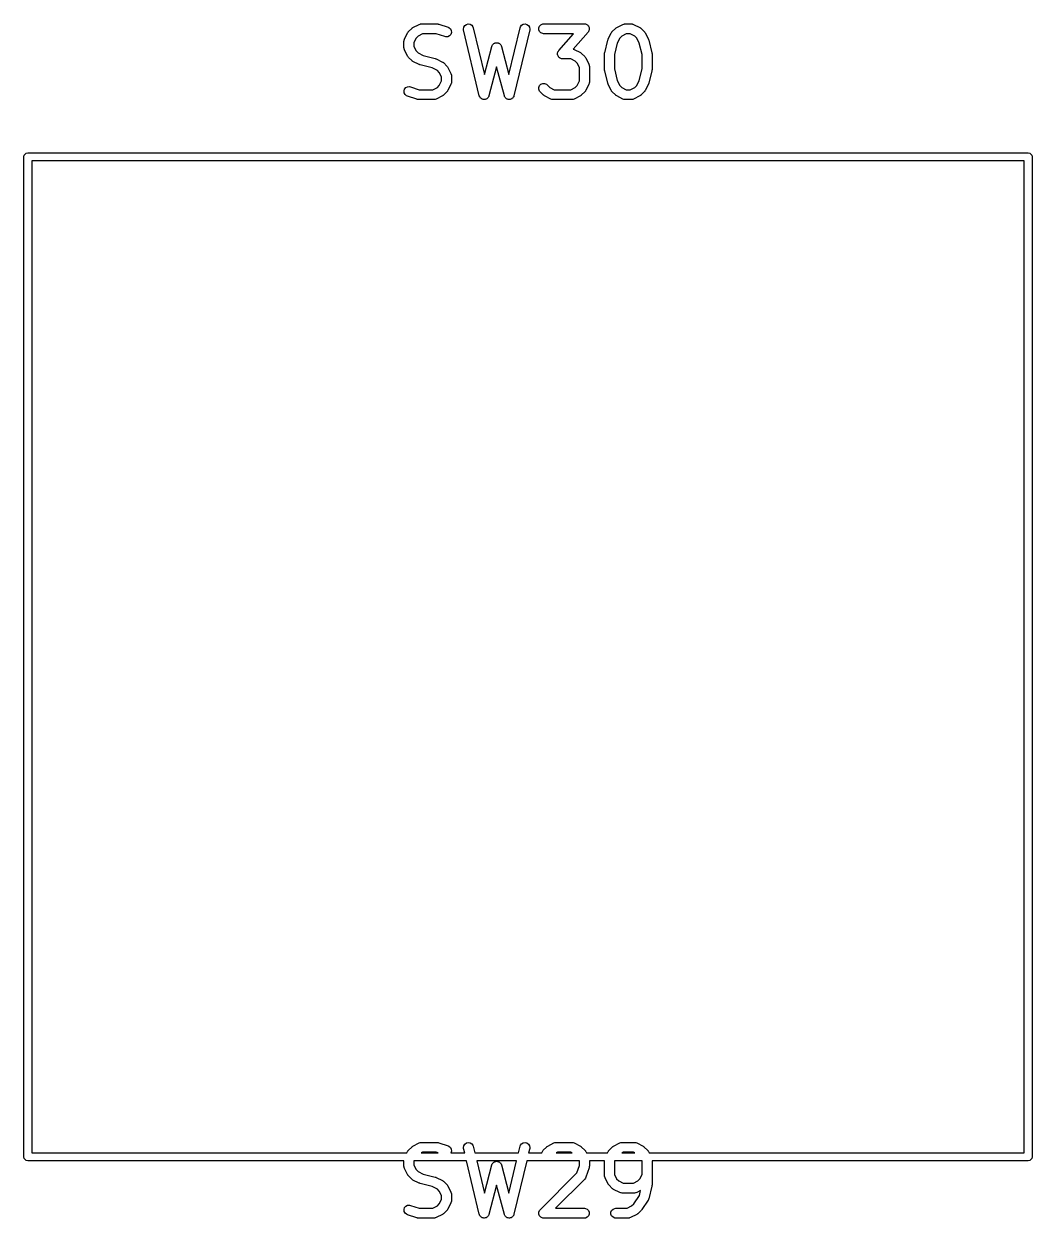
# Model space of a CAD drawing. Extents: x -0.52 to 5.81, y -3.54 to 0.77.
# Drawn here: x 3.95 to 4.554, y -0.67 to 0.044 of the extents above; entities that cross this region are included whole.
import ezdxf

# ---------------------------------------------------------------- set-up
doc = ezdxf.new("R2010")
doc.units = 0
doc.header["$MEASUREMENT"] = 0
doc.layers.add('BLACK', color=7, linetype='CONTINUOUS')

msp = doc.modelspace()

# ---------------------------------------------------------------- linework, layer by layer
at = {"layer": 'BLACK', "linetype": 'CONTINUOUS'}
for p, q in [((4.18316, 0.04192), (4.18691, 0.04379)), ((4.18691, 0.04379), (4.18745, 0.044)), ((4.18745, 0.044), (4.18755, 0.044)), ((4.18755, 0.044), (4.18765, 0.04404)), ((4.18765, 0.04404), (4.18823, 0.0441)), ((4.18823, 0.0441), (4.1976, 0.0441)), ((4.1976, 0.0441), (4.19789, 0.04407)), ((4.19789, 0.04407), (4.19797, 0.04408)), ((4.19797, 0.04408), (4.19807, 0.04406)), ((4.19807, 0.04406), (4.19818, 0.04404)), ((4.19818, 0.04404), (4.19825, 0.04401)), ((4.19825, 0.04401), (4.19853, 0.04395)), ((4.19853, 0.04395), (4.20416, 0.04208)), ((4.21358, 0.04218), (4.21418, 0.04316)), ((4.21418, 0.04316), (4.21512, 0.04383)), ((4.21512, 0.04383), (4.21624, 0.0441)), ((4.21624, 0.0441), (4.21738, 0.04392)), ((4.21738, 0.04392), (4.21836, 0.04331)), ((4.21836, 0.04331), (4.21903, 0.04238)), ((4.24741, 0.04238), (4.24809, 0.04331)), ((4.24809, 0.04331), (4.24907, 0.04392)), ((4.24907, 0.04392), (4.2502, 0.0441)), ((4.2502, 0.0441), (4.25132, 0.04383)), ((4.25132, 0.04383), (4.25226, 0.04316)), ((4.25226, 0.04316), (4.25286, 0.04218)), ((4.25889, 0.04279), (4.2597, 0.0436)), ((4.2597, 0.0436), (4.26077, 0.04404)), ((4.26077, 0.04404), (4.26134, 0.0441)), ((4.26134, 0.0441), (4.28571, 0.0441)), ((4.28571, 0.0441), (4.28602, 0.04407)), ((4.28602, 0.04407), (4.2861, 0.04408)), ((4.2861, 0.04408), (4.28615, 0.04406)), ((4.28615, 0.04406), (4.28629, 0.04404)), ((4.28629, 0.04404), (4.28673, 0.04386)), ((4.28673, 0.04386), (4.28719, 0.04371)), ((4.28719, 0.04371), (4.28726, 0.04364)), ((4.28726, 0.04364), (4.28735, 0.0436)), ((4.28735, 0.0436), (4.28769, 0.04326)), ((4.28769, 0.04326), (4.28805, 0.04295)), ((4.28805, 0.04295), (4.2881, 0.04286)), ((4.30502, 0.04192), (4.30877, 0.04379)), ((4.30877, 0.04379), (4.30931, 0.044)), ((4.30931, 0.044), (4.30941, 0.044)), ((4.30941, 0.044), (4.30951, 0.04404)), ((4.30951, 0.04404), (4.31009, 0.0441)), ((4.31009, 0.0441), (4.31384, 0.0441)), ((4.31384, 0.0441), (4.31441, 0.04404)), ((4.31441, 0.04404), (4.31451, 0.044)), ((4.31451, 0.044), (4.31462, 0.044)), ((4.31462, 0.044), (4.31516, 0.04379)), ((4.31516, 0.04379), (4.31891, 0.04192)), ((4.17809, 0.03497), (4.17996, 0.03872)), ((4.17996, 0.03872), (4.18012, 0.03897)), ((4.18012, 0.03897), (4.18015, 0.03904)), ((4.18015, 0.03904), (4.18021, 0.03912)), ((4.18021, 0.03912), (4.18027, 0.03921)), ((4.18027, 0.03921), (4.18033, 0.03926)), ((4.18033, 0.03926), (4.18051, 0.03949)), ((4.18051, 0.03949), (4.18239, 0.04136)), ((4.18239, 0.04136), (4.18262, 0.04155)), ((4.18262, 0.04155), (4.18267, 0.04161)), ((4.18267, 0.04161), (4.18276, 0.04166)), ((4.18276, 0.04166), (4.18284, 0.04173)), ((4.18284, 0.04173), (4.18291, 0.04176)), ((4.18291, 0.04176), (4.18316, 0.04192)), ((4.18623, 0.03685), (4.18503, 0.03565)), ((4.18892, 0.0382), (4.18623, 0.03685)), ((4.19712, 0.0382), (4.18892, 0.0382)), ((4.20229, 0.03647), (4.19712, 0.0382)), ((4.20286, 0.03634), (4.20229, 0.03647)), ((4.204, 0.03643), (4.20286, 0.03634)), ((4.20503, 0.03694), (4.204, 0.03643)), ((4.20416, 0.04208), (4.20469, 0.04184)), ((4.20469, 0.04184), (4.20556, 0.04108)), ((4.20579, 0.03781), (4.20503, 0.03694)), ((4.20556, 0.04108), (4.20607, 0.04005)), ((4.20615, 0.0389), (4.20579, 0.03781)), ((4.20607, 0.04005), (4.20615, 0.0389)), ((4.2134, 0.04104), (4.21358, 0.04218)), ((4.21348, 0.04046), (4.2134, 0.04104)), ((4.22285, 0.00109), (4.21348, 0.04046)), ((4.21903, 0.04238), (4.21922, 0.04183)), ((4.21922, 0.04183), (4.22588, 0.01385)), ((4.24056, 0.01385), (4.24722, 0.04183)), ((4.25297, 0.04046), (4.24359, 0.00109)), ((4.24722, 0.04183), (4.24741, 0.04238)), ((4.25286, 0.04218), (4.25304, 0.04104)), ((4.25304, 0.04104), (4.25297, 0.04046)), ((4.25845, 0.04172), (4.25889, 0.04279)), ((4.25845, 0.04057), (4.25845, 0.04172)), ((4.25889, 0.03951), (4.25845, 0.04057)), ((4.2597, 0.03869), (4.25889, 0.03951)), ((4.26077, 0.03825), (4.2597, 0.03869)), ((4.26134, 0.0382), (4.26077, 0.03825)), ((4.27921, 0.0382), (4.26134, 0.0382)), ((4.27037, 0.0281), (4.27921, 0.0382)), ((4.28794, 0.0392), (4.279, 0.029)), ((4.28811, 0.03945), (4.28794, 0.0392)), ((4.2881, 0.04286), (4.28817, 0.04279)), ((4.28817, 0.03951), (4.28811, 0.03945)), ((4.28817, 0.04279), (4.28835, 0.04235)), ((4.28819, 0.03956), (4.28817, 0.03951)), ((4.28827, 0.03968), (4.28819, 0.03956)), ((4.28843, 0.04013), (4.28827, 0.03968)), ((4.28835, 0.04235), (4.28857, 0.04192)), ((4.28861, 0.04057), (4.28843, 0.04013)), ((4.28857, 0.04192), (4.28857, 0.04182)), ((4.28857, 0.04182), (4.28861, 0.04172)), ((4.28861, 0.04172), (4.28861, 0.04125)), ((4.28861, 0.04125), (4.28864, 0.04077)), ((4.28864, 0.04077), (4.28861, 0.04067)), ((4.28861, 0.04067), (4.28861, 0.04057)), ((4.29995, 0.03497), (4.30182, 0.03872)), ((4.30182, 0.03872), (4.30198, 0.03897)), ((4.30198, 0.03897), (4.30201, 0.03904)), ((4.30201, 0.03904), (4.30207, 0.03912)), ((4.30207, 0.03912), (4.30213, 0.03921)), ((4.30213, 0.03921), (4.30219, 0.03926)), ((4.30219, 0.03926), (4.30237, 0.03949)), ((4.30237, 0.03949), (4.30425, 0.04136)), ((4.30425, 0.04136), (4.30448, 0.04155)), ((4.30448, 0.04155), (4.30453, 0.04161)), ((4.30453, 0.04161), (4.30462, 0.04166)), ((4.30462, 0.04166), (4.3047, 0.04173)), ((4.3047, 0.04173), (4.30477, 0.04176)), ((4.30477, 0.04176), (4.30502, 0.04192)), ((4.30809, 0.03685), (4.30689, 0.03565)), ((4.31078, 0.0382), (4.30809, 0.03685)), ((4.31314, 0.0382), (4.31078, 0.0382)), ((4.31584, 0.03685), (4.31314, 0.0382)), ((4.31703, 0.03565), (4.31584, 0.03685)), ((4.31891, 0.04192), (4.31915, 0.04176)), ((4.31915, 0.04176), (4.31923, 0.04173)), ((4.31923, 0.04173), (4.31931, 0.04166)), ((4.31931, 0.04166), (4.3194, 0.04161)), ((4.3194, 0.04161), (4.31945, 0.04155)), ((4.31945, 0.04155), (4.31967, 0.04136)), ((4.31967, 0.04136), (4.32155, 0.03949)), ((4.32155, 0.03949), (4.32173, 0.03926)), ((4.32173, 0.03926), (4.32179, 0.03921)), ((4.32179, 0.03921), (4.32185, 0.03912)), ((4.32185, 0.03912), (4.32192, 0.03904)), ((4.32192, 0.03904), (4.32194, 0.03897)), ((4.32194, 0.03897), (4.3221, 0.03872)), ((4.3221, 0.03872), (4.32398, 0.03497)), ((4.17777, 0.03365), (4.17783, 0.03423)), ((4.17777, 0.0299), (4.17777, 0.03365)), ((4.17783, 0.02932), (4.17777, 0.0299)), ((4.17783, 0.03423), (4.17787, 0.03432)), ((4.17787, 0.02923), (4.17783, 0.02932)), ((4.17787, 0.03432), (4.17788, 0.03443)), ((4.17788, 0.02912), (4.17787, 0.02923)), ((4.17788, 0.03443), (4.17809, 0.03497)), ((4.17809, 0.02858), (4.17788, 0.02912)), ((4.18503, 0.03565), (4.18368, 0.03295)), ((4.18368, 0.03295), (4.18368, 0.0306)), ((4.18368, 0.0306), (4.18503, 0.0279)), ((4.22588, 0.01385), (4.23037, 0.03066)), ((4.23037, 0.03066), (4.23042, 0.0308)), ((4.23042, 0.0308), (4.23043, 0.03085)), ((4.23043, 0.03085), (4.23046, 0.03092)), ((4.23046, 0.03092), (4.23057, 0.0312)), ((4.23057, 0.0312), (4.23081, 0.03151)), ((4.23081, 0.03151), (4.231, 0.03185)), ((4.231, 0.03185), (4.23116, 0.03197)), ((4.23116, 0.03197), (4.23127, 0.03212)), ((4.23127, 0.03212), (4.23161, 0.03231)), ((4.23161, 0.03231), (4.23192, 0.03255)), ((4.23192, 0.03255), (4.2321, 0.0326)), ((4.2321, 0.0326), (4.23227, 0.0327)), ((4.23227, 0.0327), (4.23265, 0.03275)), ((4.23265, 0.03275), (4.23303, 0.03285)), ((4.23303, 0.03285), (4.23322, 0.03282)), ((4.23322, 0.03282), (4.23341, 0.03285)), ((4.23341, 0.03285), (4.23379, 0.03275)), ((4.23379, 0.03275), (4.23417, 0.0327)), ((4.23417, 0.0327), (4.23434, 0.0326)), ((4.23434, 0.0326), (4.23452, 0.03255)), ((4.23452, 0.03255), (4.23483, 0.03231)), ((4.23483, 0.03231), (4.23517, 0.03212)), ((4.23517, 0.03212), (4.23529, 0.03197)), ((4.23529, 0.03197), (4.23544, 0.03185)), ((4.23544, 0.03185), (4.23563, 0.03151)), ((4.23563, 0.03151), (4.23587, 0.0312)), ((4.23587, 0.0312), (4.23598, 0.03092)), ((4.23598, 0.03092), (4.23602, 0.03085)), ((4.23602, 0.03085), (4.23602, 0.0308)), ((4.23602, 0.0308), (4.23607, 0.03066)), ((4.23607, 0.03066), (4.24056, 0.01385)), ((4.279, 0.029), (4.27954, 0.02879)), ((4.27954, 0.02879), (4.28329, 0.02692)), ((4.29785, 0.02687), (4.29972, 0.03437)), ((4.29972, 0.03437), (4.29974, 0.03441)), ((4.29974, 0.03443), (4.29983, 0.03467)), ((4.29974, 0.03441), (4.29974, 0.03443)), ((4.29983, 0.03467), (4.29992, 0.03491)), ((4.29992, 0.03491), (4.29993, 0.03493)), ((4.29993, 0.03493), (4.29995, 0.03497)), ((4.30537, 0.03262), (4.30367, 0.02579)), ((4.30689, 0.03565), (4.30537, 0.03262)), ((4.31855, 0.03262), (4.31703, 0.03565)), ((4.32026, 0.02579), (4.31855, 0.03262)), ((4.32398, 0.03497), (4.32399, 0.03493)), ((4.32399, 0.03493), (4.324, 0.03491)), ((4.324, 0.03491), (4.32409, 0.03467)), ((4.32409, 0.03467), (4.32418, 0.03443)), ((4.32418, 0.03443), (4.32418, 0.03441)), ((4.32418, 0.03441), (4.3242, 0.03437)), ((4.3242, 0.03437), (4.32607, 0.02687)), ((4.17996, 0.02483), (4.17809, 0.02858)), ((4.18012, 0.02458), (4.17996, 0.02483)), ((4.18015, 0.02451), (4.18012, 0.02458)), ((4.18021, 0.02443), (4.18015, 0.02451)), ((4.18027, 0.02434), (4.18021, 0.02443)), ((4.18033, 0.02429), (4.18027, 0.02434)), ((4.18051, 0.02406), (4.18033, 0.02429)), ((4.18239, 0.02219), (4.18051, 0.02406)), ((4.18262, 0.022), (4.18239, 0.02219)), ((4.18267, 0.02194), (4.18262, 0.022)), ((4.18276, 0.02189), (4.18267, 0.02194)), ((4.18284, 0.02182), (4.18276, 0.02189)), ((4.18291, 0.02179), (4.18284, 0.02182)), ((4.18316, 0.02163), (4.18291, 0.02179)), ((4.18691, 0.01976), (4.18316, 0.02163)), ((4.18503, 0.0279), (4.18623, 0.0267)), ((4.18623, 0.0267), (4.18926, 0.02519)), ((4.18926, 0.02519), (4.19644, 0.02339)), ((4.19644, 0.02339), (4.19648, 0.02338)), ((4.19648, 0.02338), (4.19651, 0.02337)), ((4.19651, 0.02337), (4.19674, 0.02328)), ((4.19674, 0.02328), (4.19699, 0.0232)), ((4.19699, 0.0232), (4.197, 0.02318)), ((4.197, 0.02318), (4.19705, 0.02317)), ((4.19705, 0.02317), (4.2008, 0.02129)), ((4.26966, 0.02653), (4.26969, 0.02663)), ((4.26969, 0.02605), (4.26966, 0.02653)), ((4.26969, 0.02673), (4.26988, 0.02717)), ((4.26969, 0.02663), (4.26969, 0.02673)), ((4.26969, 0.02557), (4.26969, 0.02605)), ((4.26973, 0.02548), (4.26969, 0.02557)), ((4.26974, 0.02538), (4.26973, 0.02548)), ((4.26995, 0.02495), (4.26974, 0.02538)), ((4.26988, 0.02717), (4.27003, 0.02762)), ((4.27014, 0.02451), (4.26995, 0.02495)), ((4.27003, 0.02762), (4.27011, 0.02774)), ((4.27011, 0.02774), (4.27014, 0.02779)), ((4.27014, 0.02779), (4.27019, 0.02785)), ((4.27021, 0.02444), (4.27014, 0.02451)), ((4.27019, 0.02785), (4.27037, 0.0281)), ((4.27025, 0.02435), (4.27021, 0.02444)), ((4.27061, 0.02403), (4.27025, 0.02435)), ((4.27095, 0.0237), (4.27061, 0.02403)), ((4.27104, 0.02366), (4.27095, 0.0237)), ((4.27112, 0.02359), (4.27104, 0.02366)), ((4.27157, 0.02344), (4.27112, 0.02359)), ((4.27201, 0.02325), (4.27157, 0.02344)), ((4.27216, 0.02324), (4.27201, 0.02325)), ((4.27221, 0.02322), (4.27216, 0.02324)), ((4.27229, 0.02323), (4.27221, 0.02322)), ((4.27259, 0.0232), (4.27229, 0.02323)), ((4.27752, 0.0232), (4.27259, 0.0232)), ((4.28022, 0.02185), (4.27752, 0.0232)), ((4.28141, 0.02065), (4.28022, 0.02185)), ((4.28329, 0.02692), (4.28353, 0.02676)), ((4.28353, 0.02676), (4.28361, 0.02673)), ((4.28361, 0.02673), (4.28369, 0.02666)), ((4.28369, 0.02666), (4.28378, 0.02661)), ((4.28378, 0.02661), (4.28383, 0.02655)), ((4.28383, 0.02655), (4.28405, 0.02636)), ((4.28405, 0.02636), (4.28593, 0.02449)), ((4.28593, 0.02449), (4.28611, 0.02426)), ((4.28611, 0.02426), (4.28617, 0.02421)), ((4.28617, 0.02421), (4.28623, 0.02412)), ((4.28623, 0.02412), (4.28629, 0.02404)), ((4.28629, 0.02404), (4.28632, 0.02397)), ((4.28632, 0.02397), (4.28648, 0.02372)), ((4.28648, 0.02372), (4.28836, 0.01997)), ((4.29776, 0.02629), (4.29779, 0.02651)), ((4.29777, 0.02625), (4.29776, 0.02629)), ((4.29776, 0.02615), (4.29777, 0.02625)), ((4.29776, 0.01678), (4.29776, 0.02615)), ((4.29779, 0.02651), (4.29782, 0.02673)), ((4.29782, 0.02673), (4.29783, 0.02677)), ((4.29783, 0.02677), (4.29785, 0.02687)), ((4.30367, 0.02579), (4.30367, 0.01714)), ((4.32026, 0.01714), (4.32026, 0.02579)), ((4.32607, 0.02687), (4.32609, 0.02677)), ((4.32609, 0.02677), (4.32611, 0.02673)), ((4.32611, 0.02673), (4.32613, 0.02651)), ((4.32613, 0.02651), (4.32616, 0.02629)), ((4.32616, 0.02629), (4.32615, 0.02625)), ((4.32615, 0.02625), (4.32616, 0.02615)), ((4.32616, 0.02615), (4.32616, 0.01678)), ((4.18695, 0.01974), (4.18691, 0.01976)), ((4.18697, 0.01973), (4.18695, 0.01974)), ((4.18721, 0.01964), (4.18697, 0.01973)), ((4.18745, 0.01955), (4.18721, 0.01964)), ((4.18747, 0.01955), (4.18745, 0.01955)), ((4.18751, 0.01954), (4.18747, 0.01955)), ((4.19469, 0.01774), (4.18751, 0.01954)), ((4.19773, 0.01622), (4.19469, 0.01774)), ((4.19892, 0.01503), (4.19773, 0.01622)), ((4.20027, 0.01233), (4.19892, 0.01503)), ((4.2008, 0.02129), (4.20104, 0.02114)), ((4.20104, 0.02114), (4.20112, 0.02111)), ((4.20112, 0.02111), (4.2012, 0.02104)), ((4.2012, 0.02104), (4.20129, 0.02098)), ((4.20129, 0.02098), (4.20134, 0.02093)), ((4.20134, 0.02093), (4.20156, 0.02074)), ((4.20156, 0.02074), (4.20344, 0.01886)), ((4.20344, 0.01886), (4.20362, 0.01864)), ((4.20362, 0.01864), (4.20368, 0.01859)), ((4.20368, 0.01859), (4.20374, 0.0185)), ((4.20374, 0.0185), (4.2038, 0.01842)), ((4.2038, 0.01842), (4.20383, 0.01835)), ((4.20383, 0.01835), (4.20399, 0.0181)), ((4.20399, 0.0181), (4.20587, 0.01435)), ((4.20587, 0.01435), (4.20607, 0.01381)), ((4.23322, 0.01844), (4.22857, 0.00102)), ((4.23787, 0.00102), (4.23322, 0.01844)), ((4.28276, 0.01795), (4.28141, 0.02065)), ((4.28276, 0.00997), (4.28276, 0.01795)), ((4.28836, 0.01997), (4.28856, 0.01943)), ((4.28856, 0.01943), (4.28857, 0.01933)), ((4.28857, 0.01933), (4.28861, 0.01923)), ((4.28861, 0.01923), (4.28867, 0.01865)), ((4.28867, 0.01865), (4.28867, 0.00928)), ((4.29777, 0.01668), (4.29776, 0.01678)), ((4.29776, 0.01663), (4.29777, 0.01668)), ((4.29779, 0.01642), (4.29776, 0.01663)), ((4.29782, 0.0162), (4.29779, 0.01642)), ((4.29783, 0.01616), (4.29782, 0.0162)), ((4.29785, 0.01606), (4.29783, 0.01616)), ((4.29972, 0.00856), (4.29785, 0.01606)), ((4.30367, 0.01714), (4.30537, 0.01031)), ((4.31855, 0.01031), (4.32026, 0.01714)), ((4.32607, 0.01606), (4.3242, 0.00856)), ((4.32609, 0.01616), (4.32607, 0.01606)), ((4.32611, 0.0162), (4.32609, 0.01616)), ((4.32613, 0.01642), (4.32611, 0.0162)), ((4.32616, 0.01663), (4.32613, 0.01642)), ((4.32616, 0.01678), (4.32615, 0.01668)), ((4.32615, 0.01668), (4.32616, 0.01663)), ((4.19773, 0.00608), (4.19892, 0.00728)), ((4.19892, 0.00728), (4.20027, 0.00997)), ((4.20027, 0.00997), (4.20027, 0.01233)), ((4.20587, 0.00796), (4.20399, 0.00421)), ((4.20607, 0.0085), (4.20587, 0.00796)), ((4.20607, 0.01381), (4.20608, 0.0137)), ((4.20608, 0.0086), (4.20607, 0.0085)), ((4.20608, 0.0137), (4.20612, 0.0136)), ((4.20612, 0.0087), (4.20608, 0.0086)), ((4.20612, 0.0136), (4.20618, 0.01303)), ((4.20618, 0.00928), (4.20612, 0.0087)), ((4.20618, 0.01303), (4.20618, 0.00928)), ((4.25845, 0.0061), (4.25889, 0.00717)), ((4.25889, 0.00717), (4.2597, 0.00798)), ((4.2597, 0.00798), (4.26077, 0.00842)), ((4.26077, 0.00842), (4.26192, 0.00842)), ((4.26192, 0.00842), (4.26298, 0.00798)), ((4.26298, 0.00798), (4.26343, 0.00762)), ((4.26343, 0.00762), (4.26497, 0.00608)), ((4.28022, 0.00608), (4.28141, 0.00728)), ((4.28141, 0.00728), (4.28276, 0.00997)), ((4.28836, 0.00796), (4.28648, 0.00421)), ((4.28856, 0.0085), (4.28836, 0.00796)), ((4.28857, 0.0086), (4.28856, 0.0085)), ((4.28861, 0.0087), (4.28857, 0.0086)), ((4.28867, 0.00928), (4.28861, 0.0087)), ((4.29974, 0.00852), (4.29972, 0.00856)), ((4.29974, 0.0085), (4.29974, 0.00852)), ((4.29983, 0.00826), (4.29974, 0.0085)), ((4.29992, 0.00802), (4.29983, 0.00826)), ((4.29993, 0.008), (4.29992, 0.00802)), ((4.29995, 0.00796), (4.29993, 0.008)), ((4.30182, 0.00421), (4.29995, 0.00796)), ((4.30537, 0.01031), (4.30689, 0.00728)), ((4.30689, 0.00728), (4.30809, 0.00608)), ((4.31584, 0.00608), (4.31703, 0.00728)), ((4.31703, 0.00728), (4.31855, 0.01031)), ((4.32398, 0.00796), (4.3221, 0.00421)), ((4.32399, 0.008), (4.32398, 0.00796)), ((4.324, 0.00802), (4.32399, 0.008)), ((4.32409, 0.00826), (4.324, 0.00802)), ((4.32418, 0.0085), (4.32409, 0.00826)), ((4.3242, 0.00856), (4.32418, 0.00852)), ((4.32418, 0.00852), (4.32418, 0.0085)), ((4.1778, 0.00402), (4.17816, 0.00512)), ((4.17788, 0.00287), (4.1778, 0.00402)), ((4.17839, 0.00184), (4.17788, 0.00287)), ((4.17816, 0.00512), (4.17892, 0.00599)), ((4.17927, 0.00109), (4.17839, 0.00184)), ((4.17892, 0.00599), (4.17995, 0.0065)), ((4.17979, 0.00085), (4.17927, 0.00109)), ((4.18542, -0.00102), (4.17979, 0.00085)), ((4.17995, 0.0065), (4.1811, 0.00658)), ((4.1811, 0.00658), (4.18166, 0.00645)), ((4.18166, 0.00645), (4.18683, 0.00473)), ((4.18683, 0.00473), (4.19503, 0.00473)), ((4.19503, 0.00473), (4.19773, 0.00608)), ((4.2008, 0.00101), (4.19705, -0.00086)), ((4.20104, 0.00117), (4.2008, 0.00101)), ((4.20112, 0.0012), (4.20104, 0.00117)), ((4.2012, 0.00126), (4.20112, 0.0012)), ((4.20129, 0.00132), (4.2012, 0.00126)), ((4.20134, 0.00138), (4.20129, 0.00132)), ((4.20156, 0.00157), (4.20134, 0.00138)), ((4.20344, 0.00344), (4.20156, 0.00157)), ((4.20362, 0.00367), (4.20344, 0.00344)), ((4.20368, 0.00372), (4.20362, 0.00367)), ((4.20374, 0.00381), (4.20368, 0.00372)), ((4.2038, 0.00389), (4.20374, 0.00381)), ((4.20383, 0.00396), (4.2038, 0.00389)), ((4.20399, 0.00421), (4.20383, 0.00396)), ((4.22292, 0.0009), (4.22285, 0.00109)), ((4.22293, 0.00083), (4.22292, 0.0009)), ((4.22296, 0.00076), (4.22293, 0.00083)), ((4.22304, 0.00055), (4.22296, 0.00076)), ((4.22329, 0.0002), (4.22304, 0.00055)), ((4.2235, -0.00017), (4.22329, 0.0002)), ((4.22811, 0.00014), (4.22789, -0.00023)), ((4.22837, 0.00048), (4.22811, 0.00014)), ((4.22845, 0.00069), (4.22837, 0.00048)), ((4.22849, 0.00075), (4.22845, 0.00069)), ((4.2285, 0.00082), (4.22849, 0.00075)), ((4.22857, 0.00102), (4.2285, 0.00082)), ((4.23794, 0.00082), (4.23787, 0.00102)), ((4.23795, 0.00075), (4.23794, 0.00082)), ((4.23799, 0.00069), (4.23795, 0.00075)), ((4.23807, 0.00048), (4.23799, 0.00069)), ((4.23833, 0.00014), (4.23807, 0.00048)), ((4.23856, -0.00023), (4.23833, 0.00014)), ((4.24315, 0.0002), (4.24294, -0.00017)), ((4.2434, 0.00055), (4.24315, 0.0002)), ((4.24348, 0.00076), (4.2434, 0.00055)), ((4.24351, 0.00083), (4.24348, 0.00076)), ((4.24352, 0.0009), (4.24351, 0.00083)), ((4.24359, 0.00109), (4.24352, 0.0009)), ((4.25845, 0.00495), (4.25845, 0.0061)), ((4.25889, 0.00389), (4.25845, 0.00495)), ((4.25925, 0.00344), (4.25889, 0.00389)), ((4.26113, 0.00157), (4.25925, 0.00344)), ((4.26136, 0.00138), (4.26113, 0.00157)), ((4.26141, 0.00132), (4.26136, 0.00138)), ((4.2615, 0.00127), (4.26141, 0.00132)), ((4.26158, 0.0012), (4.2615, 0.00127)), ((4.26165, 0.00117), (4.26158, 0.0012)), ((4.2619, 0.00101), (4.26165, 0.00117)), ((4.26565, -0.00086), (4.2619, 0.00101)), ((4.26497, 0.00608), (4.26766, 0.00473)), ((4.26766, 0.00473), (4.27752, 0.00473)), ((4.27752, 0.00473), (4.28022, 0.00608)), ((4.28329, 0.00101), (4.27954, -0.00086)), ((4.28353, 0.00117), (4.28329, 0.00101)), ((4.28361, 0.0012), (4.28353, 0.00117)), ((4.28369, 0.00126), (4.28361, 0.0012)), ((4.28378, 0.00132), (4.28369, 0.00126)), ((4.28383, 0.00138), (4.28378, 0.00132)), ((4.28405, 0.00157), (4.28383, 0.00138)), ((4.28593, 0.00344), (4.28405, 0.00157)), ((4.28611, 0.00367), (4.28593, 0.00344)), ((4.28617, 0.00372), (4.28611, 0.00367)), ((4.28623, 0.00381), (4.28617, 0.00372)), ((4.28629, 0.00389), (4.28623, 0.00381)), ((4.28632, 0.00396), (4.28629, 0.00389)), ((4.28648, 0.00421), (4.28632, 0.00396)), ((4.30198, 0.00396), (4.30182, 0.00421)), ((4.30201, 0.00389), (4.30198, 0.00396)), ((4.30207, 0.00381), (4.30201, 0.00389)), ((4.30213, 0.00372), (4.30207, 0.00381)), ((4.30219, 0.00367), (4.30213, 0.00372)), ((4.30237, 0.00344), (4.30219, 0.00367)), ((4.30425, 0.00157), (4.30237, 0.00344)), ((4.30448, 0.00138), (4.30425, 0.00157)), ((4.30453, 0.00132), (4.30448, 0.00138)), ((4.30462, 0.00127), (4.30453, 0.00132)), ((4.3047, 0.0012), (4.30462, 0.00127)), ((4.30477, 0.00117), (4.3047, 0.0012)), ((4.30502, 0.00101), (4.30477, 0.00117)), ((4.30877, -0.00086), (4.30502, 0.00101)), ((4.30809, 0.00608), (4.31078, 0.00473)), ((4.31078, 0.00473), (4.31314, 0.00473)), ((4.31314, 0.00473), (4.31584, 0.00608)), ((4.31891, 0.00101), (4.31516, -0.00086)), ((4.31915, 0.00117), (4.31891, 0.00101)), ((4.31923, 0.0012), (4.31915, 0.00117)), ((4.31931, 0.00126), (4.31923, 0.0012)), ((4.3194, 0.00132), (4.31931, 0.00126)), ((4.31945, 0.00138), (4.3194, 0.00132)), ((4.31967, 0.00157), (4.31945, 0.00138)), ((4.32155, 0.00344), (4.31967, 0.00157)), ((4.32173, 0.00367), (4.32155, 0.00344)), ((4.32179, 0.00372), (4.32173, 0.00367)), ((4.32185, 0.00381), (4.32179, 0.00372)), ((4.32192, 0.00389), (4.32185, 0.00381)), ((4.32194, 0.00396), (4.32192, 0.00389)), ((4.3221, 0.00421), (4.32194, 0.00396)), ((4.1857, -0.00109), (4.18542, -0.00102)), ((4.18578, -0.00112), (4.1857, -0.00109)), ((4.18588, -0.00113), (4.18578, -0.00112)), ((4.18598, -0.00115), (4.18588, -0.00113)), ((4.18606, -0.00115), (4.18598, -0.00115)), ((4.18635, -0.00117), (4.18606, -0.00115)), ((4.19573, -0.00117), (4.18635, -0.00117)), ((4.1963, -0.00112), (4.19573, -0.00117)), ((4.1964, -0.00108), (4.1963, -0.00112)), ((4.19651, -0.00107), (4.1964, -0.00108)), ((4.19705, -0.00086), (4.19651, -0.00107)), ((4.22362, -0.00026), (4.2235, -0.00017)), ((4.22371, -0.00039), (4.22362, -0.00026)), ((4.22408, -0.00061), (4.22371, -0.00039)), ((4.22442, -0.00087), (4.22408, -0.00061)), ((4.22457, -0.00091), (4.22442, -0.00087)), ((4.22469, -0.00099), (4.22457, -0.00091)), ((4.22512, -0.00106), (4.22469, -0.00099)), ((4.22553, -0.00117), (4.22512, -0.00106)), ((4.22568, -0.00115), (4.22553, -0.00117)), ((4.22583, -0.00117), (4.22568, -0.00115)), ((4.22625, -0.00107), (4.22583, -0.00117)), ((4.22667, -0.00102), (4.22625, -0.00107)), ((4.22681, -0.00094), (4.22667, -0.00102)), ((4.22695, -0.00091), (4.22681, -0.00094)), ((4.2273, -0.00065), (4.22695, -0.00091)), ((4.22767, -0.00044), (4.2273, -0.00065)), ((4.22776, -0.00032), (4.22767, -0.00044)), ((4.22789, -0.00023), (4.22776, -0.00032)), ((4.23868, -0.00032), (4.23856, -0.00023)), ((4.23877, -0.00044), (4.23868, -0.00032)), ((4.23914, -0.00065), (4.23877, -0.00044)), ((4.23949, -0.00091), (4.23914, -0.00065)), ((4.23964, -0.00094), (4.23949, -0.00091)), ((4.23977, -0.00102), (4.23964, -0.00094)), ((4.24019, -0.00107), (4.23977, -0.00102)), ((4.24061, -0.00117), (4.24019, -0.00107)), ((4.24076, -0.00115), (4.24061, -0.00117)), ((4.24091, -0.00117), (4.24076, -0.00115)), ((4.24132, -0.00106), (4.24091, -0.00117)), ((4.24175, -0.00099), (4.24132, -0.00106)), ((4.24188, -0.00091), (4.24175, -0.00099)), ((4.24202, -0.00087), (4.24188, -0.00091)), ((4.24236, -0.00061), (4.24202, -0.00087)), ((4.24273, -0.00039), (4.24236, -0.00061)), ((4.24282, -0.00026), (4.24273, -0.00039)), ((4.24294, -0.00017), (4.24282, -0.00026)), ((4.26619, -0.00107), (4.26565, -0.00086)), ((4.26629, -0.00108), (4.26619, -0.00107)), ((4.26639, -0.00112), (4.26629, -0.00108)), ((4.26697, -0.00117), (4.26639, -0.00112)), ((4.27822, -0.00117), (4.26697, -0.00117)), ((4.27879, -0.00112), (4.27822, -0.00117)), ((4.27889, -0.00108), (4.27879, -0.00112)), ((4.279, -0.00107), (4.27889, -0.00108)), ((4.27954, -0.00086), (4.279, -0.00107)), ((4.30931, -0.00107), (4.30877, -0.00086)), ((4.30941, -0.00108), (4.30931, -0.00107)), ((4.30951, -0.00112), (4.30941, -0.00108)), ((4.31009, -0.00117), (4.30951, -0.00112)), ((4.31384, -0.00117), (4.31009, -0.00117)), ((4.31441, -0.00112), (4.31384, -0.00117)), ((4.31451, -0.00108), (4.31441, -0.00112)), ((4.31462, -0.00107), (4.31451, -0.00108)), ((4.31516, -0.00086), (4.31462, -0.00107)), ((3.95039, -0.03543), (3.95057, -0.03453)), ((3.95039, -0.63386), (3.95039, -0.03543)), ((3.95057, -0.03453), (3.95185, -0.03325)), ((3.95185, -0.03325), (3.95276, -0.03307)), ((3.95276, -0.03307), (4.55118, -0.03307)), ((4.55118, -0.03307), (4.55209, -0.03325)), ((4.55209, -0.03325), (4.55336, -0.03453)), ((4.55336, -0.03453), (4.55354, -0.03543)), ((4.55354, -0.03543), (4.55354, -0.63386)), ((3.95512, -0.0378), (3.95512, -0.6315)), ((4.54882, -0.0378), (3.95512, -0.0378)), ((4.54882, -0.6315), (4.54882, -0.0378)), ((4.18051, -0.6298), (4.18239, -0.62793)), ((4.18239, -0.62793), (4.18262, -0.62774)), ((4.18262, -0.62774), (4.18267, -0.62768)), ((4.18267, -0.62768), (4.18276, -0.62763)), ((4.18276, -0.62763), (4.18284, -0.62756)), ((4.18284, -0.62756), (4.18291, -0.62753)), ((4.18291, -0.62753), (4.18316, -0.62738)), ((4.18316, -0.62738), (4.18691, -0.6255)), ((4.18691, -0.6255), (4.18745, -0.62529)), ((4.18745, -0.62529), (4.18755, -0.62529)), ((4.18755, -0.62529), (4.18765, -0.62525)), ((4.18765, -0.62525), (4.18823, -0.62519)), ((4.18823, -0.62519), (4.1976, -0.62519)), ((4.1976, -0.62519), (4.19789, -0.62522)), ((4.19789, -0.62522), (4.19797, -0.62521)), ((4.19797, -0.62521), (4.19807, -0.62524)), ((4.19807, -0.62524), (4.19818, -0.62525)), ((4.19818, -0.62525), (4.19825, -0.62528)), ((4.19825, -0.62528), (4.19853, -0.62534)), ((4.19853, -0.62534), (4.20416, -0.62722)), ((4.20416, -0.62722), (4.20469, -0.62745)), ((4.20469, -0.62745), (4.20556, -0.62821)), ((4.20556, -0.62821), (4.20607, -0.62924)), ((4.2134, -0.62825), (4.21358, -0.62712)), ((4.21348, -0.62883), (4.2134, -0.62825)), ((4.21358, -0.62712), (4.21418, -0.62613)), ((4.21418, -0.62613), (4.21512, -0.62546)), ((4.21512, -0.62546), (4.21624, -0.62519)), ((4.21624, -0.62519), (4.21738, -0.62537)), ((4.21738, -0.62537), (4.21836, -0.62598)), ((4.21836, -0.62598), (4.21903, -0.62691)), ((4.21903, -0.62691), (4.21922, -0.62746)), ((4.21922, -0.62746), (4.22018, -0.6315)), ((4.24626, -0.6315), (4.24722, -0.62746)), ((4.24722, -0.62746), (4.24741, -0.62691)), ((4.24741, -0.62691), (4.24809, -0.62598)), ((4.24809, -0.62598), (4.24907, -0.62537)), ((4.24907, -0.62537), (4.2502, -0.62519)), ((4.2502, -0.62519), (4.25132, -0.62546)), ((4.25132, -0.62546), (4.25226, -0.62613)), ((4.25226, -0.62613), (4.25286, -0.62712)), ((4.25286, -0.62712), (4.25304, -0.62825)), ((4.25304, -0.62825), (4.25297, -0.62883)), ((4.26113, -0.6298), (4.263, -0.62793)), ((4.263, -0.62793), (4.26323, -0.62774)), ((4.26323, -0.62774), (4.26328, -0.62768)), ((4.26328, -0.62768), (4.26337, -0.62763)), ((4.26337, -0.62763), (4.26345, -0.62756)), ((4.26345, -0.62756), (4.26352, -0.62753)), ((4.26352, -0.62753), (4.26377, -0.62738)), ((4.26377, -0.62738), (4.26752, -0.6255)), ((4.26752, -0.6255), (4.26806, -0.62529)), ((4.26806, -0.62529), (4.26817, -0.62529)), ((4.26817, -0.62529), (4.26827, -0.62525)), ((4.26827, -0.62525), (4.26884, -0.62519)), ((4.26884, -0.62519), (4.27822, -0.62519)), ((4.27822, -0.62519), (4.27879, -0.62525)), ((4.27879, -0.62525), (4.27889, -0.62529)), ((4.27889, -0.62529), (4.279, -0.62529)), ((4.279, -0.62529), (4.27954, -0.6255)), ((4.27954, -0.6255), (4.28329, -0.62738)), ((4.28329, -0.62738), (4.28353, -0.62753)), ((4.28353, -0.62753), (4.28361, -0.62756)), ((4.28361, -0.62756), (4.28369, -0.62763)), ((4.28369, -0.62763), (4.28378, -0.62768)), ((4.28378, -0.62768), (4.28383, -0.62774)), ((4.28383, -0.62774), (4.28405, -0.62793)), ((4.28405, -0.62793), (4.28593, -0.6298)), ((4.3005, -0.6298), (4.30237, -0.62793)), ((4.30237, -0.62793), (4.3026, -0.62774)), ((4.3026, -0.62774), (4.30265, -0.62768)), ((4.30265, -0.62768), (4.30274, -0.62763)), ((4.30274, -0.62763), (4.30282, -0.62756)), ((4.30282, -0.62756), (4.30289, -0.62753)), ((4.30289, -0.62753), (4.30314, -0.62738)), ((4.30314, -0.62738), (4.30689, -0.6255)), ((4.30689, -0.6255), (4.30743, -0.62529)), ((4.30743, -0.62529), (4.30754, -0.62529)), ((4.30754, -0.62529), (4.30764, -0.62525)), ((4.30764, -0.62525), (4.30821, -0.62519)), ((4.30821, -0.62519), (4.31571, -0.62519)), ((4.31571, -0.62519), (4.31629, -0.62525)), ((4.31629, -0.62525), (4.31638, -0.62529)), ((4.31638, -0.62529), (4.31649, -0.62529)), ((4.31649, -0.62529), (4.31703, -0.6255)), ((4.31703, -0.6255), (4.32078, -0.62738)), ((4.32078, -0.62738), (4.32103, -0.62753)), ((4.32103, -0.62753), (4.3211, -0.62756)), ((4.3211, -0.62756), (4.32118, -0.62763)), ((4.32118, -0.62763), (4.32127, -0.62768)), ((4.32127, -0.62768), (4.32132, -0.62774)), ((4.32132, -0.62774), (4.32155, -0.62793)), ((4.32155, -0.62793), (4.32342, -0.6298)), ((3.95057, -0.63476), (3.95039, -0.63386)), ((3.95185, -0.63604), (3.95057, -0.63476)), ((3.95512, -0.6315), (4.1795, -0.6315)), ((4.1795, -0.6315), (4.17996, -0.63057)), ((4.17996, -0.63057), (4.18012, -0.63032)), ((4.18012, -0.63032), (4.18015, -0.63025)), ((4.18015, -0.63025), (4.18021, -0.63017)), ((4.18021, -0.63017), (4.18027, -0.63008)), ((4.18027, -0.63008), (4.18033, -0.63003)), ((4.18033, -0.63003), (4.18051, -0.6298)), ((4.18892, -0.6311), (4.18812, -0.6315)), ((4.18812, -0.6315), (4.19832, -0.6315)), ((4.19712, -0.6311), (4.18892, -0.6311)), ((4.19832, -0.6315), (4.19712, -0.6311)), ((4.20579, -0.63148), (4.20578, -0.6315)), ((4.20578, -0.6315), (4.21411, -0.6315)), ((4.20615, -0.63039), (4.20579, -0.63148)), ((4.20607, -0.62924), (4.20615, -0.63039)), ((4.21411, -0.6315), (4.21348, -0.62883)), ((4.22018, -0.6315), (4.24626, -0.6315)), ((4.25297, -0.62883), (4.25233, -0.6315)), ((4.25233, -0.6315), (4.26032, -0.6315)), ((4.26032, -0.63132), (4.26076, -0.63025)), ((4.26032, -0.6315), (4.26032, -0.63132)), ((4.26076, -0.63025), (4.26113, -0.6298)), ((4.26954, -0.6311), (4.26874, -0.6315)), ((4.26874, -0.6315), (4.27832, -0.6315)), ((4.27752, -0.6311), (4.26954, -0.6311)), ((4.27832, -0.6315), (4.27752, -0.6311)), ((4.28593, -0.6298), (4.28611, -0.63003)), ((4.28611, -0.63003), (4.28617, -0.63008)), ((4.28617, -0.63008), (4.28623, -0.63017)), ((4.28623, -0.63017), (4.28629, -0.63025)), ((4.28629, -0.63025), (4.28632, -0.63032)), ((4.28632, -0.63032), (4.28648, -0.63057)), ((4.28648, -0.63057), (4.28694, -0.6315)), ((4.28694, -0.6315), (4.29948, -0.6315)), ((4.29948, -0.6315), (4.29995, -0.63057)), ((4.29995, -0.63057), (4.3001, -0.63032)), ((4.3001, -0.63032), (4.30013, -0.63025)), ((4.30013, -0.63025), (4.3002, -0.63017)), ((4.3002, -0.63017), (4.30025, -0.63008)), ((4.30025, -0.63008), (4.30031, -0.63003)), ((4.30031, -0.63003), (4.3005, -0.6298)), ((4.30891, -0.6311), (4.30811, -0.6315)), ((4.30811, -0.6315), (4.31582, -0.6315)), ((4.31501, -0.6311), (4.30891, -0.6311)), ((4.31582, -0.6315), (4.31501, -0.6311)), ((4.32342, -0.6298), (4.32361, -0.63003)), ((4.32361, -0.63003), (4.32367, -0.63008)), ((4.32367, -0.63008), (4.32372, -0.63017)), ((4.32372, -0.63017), (4.32379, -0.63025)), ((4.32379, -0.63025), (4.32382, -0.63032)), ((4.32382, -0.63032), (4.32398, -0.63057)), ((4.32398, -0.63057), (4.32444, -0.6315)), ((4.32444, -0.6315), (4.54882, -0.6315)), ((4.55336, -0.63476), (4.55209, -0.63604)), ((4.55354, -0.63386), (4.55336, -0.63476)), ((3.95276, -0.63622), (3.95185, -0.63604)), ((4.17777, -0.63622), (3.95276, -0.63622)), ((4.17777, -0.63939), (4.17777, -0.63622)), ((4.17783, -0.63997), (4.17777, -0.63939)), ((4.17787, -0.64007), (4.17783, -0.63997)), ((4.17788, -0.64017), (4.17787, -0.64007)), ((4.17809, -0.64071), (4.17788, -0.64017)), ((4.17996, -0.64446), (4.17809, -0.64071)), ((4.18374, -0.63622), (4.18368, -0.63634)), ((4.18368, -0.63634), (4.18368, -0.63869)), ((4.18368, -0.63869), (4.18503, -0.64139)), ((4.21524, -0.63622), (4.18374, -0.63622)), ((4.18503, -0.64139), (4.18623, -0.64259)), ((4.18623, -0.64259), (4.18926, -0.6441)), ((4.22285, -0.6682), (4.21524, -0.63622)), ((4.22131, -0.63622), (4.22588, -0.65544)), ((4.24514, -0.63622), (4.22131, -0.63622)), ((4.22588, -0.65544), (4.23037, -0.63863)), ((4.23037, -0.63863), (4.23042, -0.6385)), ((4.23042, -0.6385), (4.23043, -0.63844)), ((4.23043, -0.63844), (4.23046, -0.63837)), ((4.23046, -0.63837), (4.23057, -0.63809)), ((4.23057, -0.63809), (4.23081, -0.63778)), ((4.23081, -0.63778), (4.231, -0.63744)), ((4.231, -0.63744), (4.23116, -0.63733)), ((4.23116, -0.63733), (4.23127, -0.63717)), ((4.23127, -0.63717), (4.23161, -0.63698)), ((4.23161, -0.63698), (4.23192, -0.63674)), ((4.23192, -0.63674), (4.2321, -0.63669)), ((4.2321, -0.63669), (4.23227, -0.6366)), ((4.23227, -0.6366), (4.23265, -0.63654)), ((4.23265, -0.63654), (4.23303, -0.63644)), ((4.23303, -0.63644), (4.23322, -0.63647)), ((4.23322, -0.63647), (4.23341, -0.63644)), ((4.23341, -0.63644), (4.23379, -0.63654)), ((4.23379, -0.63654), (4.23417, -0.6366)), ((4.23417, -0.6366), (4.23434, -0.63669)), ((4.23434, -0.63669), (4.23452, -0.63674)), ((4.23452, -0.63674), (4.23483, -0.63698)), ((4.23483, -0.63698), (4.23517, -0.63717)), ((4.23517, -0.63717), (4.23529, -0.63733)), ((4.23529, -0.63733), (4.23544, -0.63744)), ((4.23544, -0.63744), (4.23563, -0.63778)), ((4.23563, -0.63778), (4.23587, -0.63809)), ((4.23587, -0.63809), (4.23598, -0.63837)), ((4.23598, -0.63837), (4.23602, -0.63844)), ((4.23602, -0.63844), (4.23602, -0.6385)), ((4.23602, -0.6385), (4.23607, -0.63863)), ((4.23607, -0.63863), (4.24056, -0.65544)), ((4.24056, -0.65544), (4.24514, -0.63622)), ((4.25121, -0.63622), (4.24359, -0.6682)), ((4.2827, -0.63622), (4.25121, -0.63622)), ((4.28126, -0.64342), (4.28276, -0.63891)), ((4.28276, -0.63634), (4.2827, -0.63622)), ((4.28276, -0.63891), (4.28276, -0.63634)), ((4.28852, -0.64032), (4.28664, -0.64595)), ((4.28858, -0.64004), (4.28852, -0.64032)), ((4.28861, -0.63997), (4.28858, -0.64004)), ((4.28862, -0.63986), (4.28861, -0.63997)), ((4.28864, -0.63976), (4.28862, -0.63986)), ((4.28867, -0.63939), (4.28864, -0.63968)), ((4.28864, -0.63968), (4.28864, -0.63976)), ((4.29776, -0.63622), (4.28867, -0.63622)), ((4.28867, -0.63622), (4.28867, -0.63939)), ((4.29776, -0.64502), (4.29776, -0.63622)), ((4.30372, -0.63622), (4.30367, -0.63634)), ((4.30367, -0.63634), (4.30367, -0.64432)), ((4.3202, -0.63622), (4.30372, -0.63622)), ((4.32026, -0.63634), (4.3202, -0.63622)), ((4.32026, -0.64432), (4.32026, -0.63634)), ((4.55118, -0.63622), (4.32616, -0.63622)), ((4.32616, -0.63622), (4.32616, -0.65064)), ((4.55209, -0.63604), (4.55118, -0.63622)), ((4.18012, -0.64471), (4.17996, -0.64446)), ((4.18015, -0.64478), (4.18012, -0.64471)), ((4.18021, -0.64486), (4.18015, -0.64478)), ((4.18027, -0.64495), (4.18021, -0.64486)), ((4.18033, -0.645), (4.18027, -0.64495)), ((4.18051, -0.64523), (4.18033, -0.645)), ((4.18239, -0.6471), (4.18051, -0.64523)), ((4.18262, -0.64729), (4.18239, -0.6471)), ((4.18267, -0.64735), (4.18262, -0.64729)), ((4.18276, -0.6474), (4.18267, -0.64735)), ((4.18284, -0.64747), (4.18276, -0.6474)), ((4.18291, -0.6475), (4.18284, -0.64747)), ((4.18316, -0.64766), (4.18291, -0.6475)), ((4.18691, -0.64953), (4.18316, -0.64766)), ((4.18695, -0.64955), (4.18691, -0.64953)), ((4.18697, -0.64956), (4.18695, -0.64955)), ((4.18721, -0.64965), (4.18697, -0.64956)), ((4.18745, -0.64974), (4.18721, -0.64965)), ((4.18747, -0.64974), (4.18745, -0.64974)), ((4.18751, -0.64975), (4.18747, -0.64974)), ((4.19469, -0.65155), (4.18751, -0.64975)), ((4.18926, -0.6441), (4.19644, -0.6459)), ((4.19644, -0.6459), (4.19648, -0.64592)), ((4.19648, -0.64592), (4.19651, -0.64592)), ((4.19651, -0.64592), (4.19674, -0.64601)), ((4.19674, -0.64601), (4.19699, -0.6461)), ((4.19699, -0.6461), (4.197, -0.64611)), ((4.197, -0.64611), (4.19705, -0.64612)), ((4.19705, -0.64612), (4.2008, -0.648)), ((4.2008, -0.648), (4.20104, -0.64815)), ((4.20104, -0.64815), (4.20112, -0.64818)), ((4.20112, -0.64818), (4.2012, -0.64825)), ((4.2012, -0.64825), (4.20129, -0.64831)), ((4.20129, -0.64831), (4.20134, -0.64837)), ((4.20134, -0.64837), (4.20156, -0.64855)), ((4.20156, -0.64855), (4.20344, -0.65043)), ((4.25925, -0.66542), (4.28126, -0.64342)), ((4.28593, -0.6471), (4.26847, -0.66456)), ((4.28629, -0.64666), (4.28593, -0.6471)), ((4.28634, -0.64656), (4.28629, -0.64666)), ((4.2864, -0.64648), (4.28634, -0.64656)), ((4.28664, -0.64595), (4.2864, -0.64648)), ((4.29782, -0.64559), (4.29776, -0.64502)), ((4.29786, -0.64569), (4.29782, -0.64559)), ((4.29786, -0.6458), (4.29786, -0.64569)), ((4.29807, -0.64634), (4.29786, -0.6458)), ((4.29995, -0.65009), (4.29807, -0.64634)), ((4.3001, -0.65033), (4.29995, -0.65009)), ((4.30367, -0.64432), (4.30501, -0.64702)), ((4.30501, -0.64702), (4.30621, -0.64821)), ((4.30621, -0.64821), (4.30891, -0.64956)), ((4.30891, -0.64956), (4.31501, -0.64956)), ((4.31501, -0.64956), (4.31771, -0.64821)), ((4.31771, -0.64821), (4.31891, -0.64702)), ((4.31891, -0.64702), (4.32026, -0.64432)), ((4.19773, -0.65307), (4.19469, -0.65155)), ((4.19892, -0.65426), (4.19773, -0.65307)), ((4.20027, -0.65696), (4.19892, -0.65426)), ((4.20027, -0.65932), (4.20027, -0.65696)), ((4.20344, -0.65043), (4.20362, -0.65065)), ((4.20362, -0.65065), (4.20368, -0.6507)), ((4.20368, -0.6507), (4.20374, -0.65079)), ((4.20374, -0.65079), (4.2038, -0.65087)), ((4.2038, -0.65087), (4.20383, -0.65095)), ((4.20383, -0.65095), (4.20399, -0.65119)), ((4.20399, -0.65119), (4.20587, -0.65494)), ((4.20587, -0.65494), (4.20607, -0.65548)), ((4.20607, -0.65548), (4.20608, -0.65559)), ((4.20608, -0.65559), (4.20612, -0.65569)), ((4.20612, -0.65569), (4.20618, -0.65626)), ((4.20618, -0.65626), (4.20618, -0.66001)), ((4.23322, -0.65085), (4.22857, -0.66827)), ((4.23787, -0.66827), (4.23322, -0.65085)), ((4.30013, -0.65041), (4.3001, -0.65033)), ((4.3002, -0.65049), (4.30013, -0.65041)), ((4.30025, -0.65058), (4.3002, -0.65049)), ((4.30031, -0.65063), (4.30025, -0.65058)), ((4.3005, -0.65085), (4.30031, -0.65063)), ((4.30237, -0.65273), (4.3005, -0.65085)), ((4.3026, -0.65291), (4.30237, -0.65273)), ((4.30265, -0.65297), (4.3026, -0.65291)), ((4.30274, -0.65303), (4.30265, -0.65297)), ((4.30282, -0.65309), (4.30274, -0.65303)), ((4.30289, -0.65312), (4.30282, -0.65309)), ((4.30314, -0.65328), (4.30289, -0.65312)), ((4.30689, -0.65516), (4.30314, -0.65328)), ((4.30743, -0.65536), (4.30689, -0.65516)), ((4.30754, -0.65537), (4.30743, -0.65536)), ((4.30764, -0.65541), (4.30754, -0.65537)), ((4.30821, -0.65547), (4.30764, -0.65541)), ((4.31571, -0.65547), (4.30821, -0.65547)), ((4.31529, -0.66188), (4.31859, -0.65693)), ((4.31629, -0.65541), (4.31571, -0.65547)), ((4.31638, -0.65537), (4.31629, -0.65541)), ((4.31649, -0.65536), (4.31638, -0.65537)), ((4.31703, -0.65516), (4.31649, -0.65536)), ((4.31932, -0.65401), (4.31703, -0.65516)), ((4.31859, -0.65693), (4.31932, -0.65401)), ((4.32607, -0.65136), (4.3242, -0.65885)), ((4.32609, -0.65126), (4.32607, -0.65136)), ((4.32611, -0.65122), (4.32609, -0.65126)), ((4.32613, -0.651), (4.32611, -0.65122)), ((4.32616, -0.65078), (4.32613, -0.651)), ((4.32616, -0.65064), (4.32615, -0.65074)), ((4.32615, -0.65074), (4.32616, -0.65078)), ((4.1778, -0.66527), (4.17816, -0.66418)), ((4.17816, -0.66418), (4.17892, -0.66331)), ((4.17892, -0.66331), (4.17995, -0.66279)), ((4.17995, -0.66279), (4.1811, -0.66271)), ((4.1811, -0.66271), (4.18166, -0.66284)), ((4.18166, -0.66284), (4.18683, -0.66456)), ((4.19503, -0.66456), (4.19773, -0.66321)), ((4.19773, -0.66321), (4.19892, -0.66201)), ((4.19892, -0.66201), (4.20027, -0.65932)), ((4.20587, -0.66133), (4.20399, -0.66508)), ((4.20607, -0.66079), (4.20587, -0.66133)), ((4.20608, -0.66069), (4.20607, -0.66079)), ((4.20612, -0.66059), (4.20608, -0.66069)), ((4.20618, -0.66001), (4.20612, -0.66059)), ((4.31126, -0.66456), (4.31396, -0.66321)), ((4.31396, -0.66321), (4.31529, -0.66188)), ((4.32379, -0.65978), (4.32004, -0.6654)), ((4.32396, -0.65946), (4.32379, -0.65978)), ((4.324, -0.6594), (4.32396, -0.65946)), ((4.32403, -0.65933), (4.324, -0.6594)), ((4.32406, -0.65927), (4.32403, -0.65933)), ((4.32408, -0.65919), (4.32406, -0.65927)), ((4.3242, -0.65885), (4.32408, -0.65919)), ((4.17788, -0.66642), (4.1778, -0.66527)), ((4.17839, -0.66745), (4.17788, -0.66642)), ((4.17927, -0.6682), (4.17839, -0.66745)), ((4.17979, -0.66844), (4.17927, -0.6682)), ((4.18542, -0.67031), (4.17979, -0.66844)), ((4.1857, -0.67038), (4.18542, -0.67031)), ((4.18578, -0.67041), (4.1857, -0.67038)), ((4.18588, -0.67042), (4.18578, -0.67041)), ((4.18598, -0.67044), (4.18588, -0.67042)), ((4.18606, -0.67044), (4.18598, -0.67044)), ((4.18635, -0.67047), (4.18606, -0.67044)), ((4.19573, -0.67047), (4.18635, -0.67047)), ((4.18683, -0.66456), (4.19503, -0.66456)), ((4.1963, -0.67041), (4.19573, -0.67047)), ((4.1964, -0.67037), (4.1963, -0.67041)), ((4.19651, -0.67036), (4.1964, -0.67037)), ((4.19705, -0.67015), (4.19651, -0.67036)), ((4.2008, -0.66828), (4.19705, -0.67015)), ((4.20104, -0.66812), (4.2008, -0.66828)), ((4.20112, -0.66809), (4.20104, -0.66812)), ((4.2012, -0.66803), (4.20112, -0.66809)), ((4.20129, -0.66797), (4.2012, -0.66803)), ((4.20134, -0.66791), (4.20129, -0.66797)), ((4.20156, -0.66773), (4.20134, -0.66791)), ((4.20344, -0.66585), (4.20156, -0.66773)), ((4.20362, -0.66562), (4.20344, -0.66585)), ((4.20368, -0.66557), (4.20362, -0.66562)), ((4.20374, -0.66548), (4.20368, -0.66557)), ((4.2038, -0.6654), (4.20374, -0.66548)), ((4.20383, -0.66533), (4.2038, -0.6654)), ((4.20399, -0.66508), (4.20383, -0.66533)), ((4.22292, -0.66839), (4.22285, -0.6682)), ((4.22293, -0.66847), (4.22292, -0.66839)), ((4.22296, -0.66853), (4.22293, -0.66847)), ((4.22304, -0.66874), (4.22296, -0.66853)), ((4.22329, -0.66909), (4.22304, -0.66874)), ((4.2235, -0.66946), (4.22329, -0.66909)), ((4.22362, -0.66955), (4.2235, -0.66946)), ((4.22371, -0.66968), (4.22362, -0.66955)), ((4.22408, -0.6699), (4.22371, -0.66968)), ((4.22442, -0.67016), (4.22408, -0.6699)), ((4.22457, -0.6702), (4.22442, -0.67016)), ((4.22469, -0.67028), (4.22457, -0.6702)), ((4.22512, -0.67035), (4.22469, -0.67028)), ((4.22553, -0.67046), (4.22512, -0.67035)), ((4.22568, -0.67044), (4.22553, -0.67046)), ((4.22583, -0.67046), (4.22568, -0.67044)), ((4.22625, -0.67036), (4.22583, -0.67046)), ((4.22667, -0.67031), (4.22625, -0.67036)), ((4.22681, -0.67023), (4.22667, -0.67031)), ((4.22695, -0.6702), (4.22681, -0.67023)), ((4.2273, -0.66994), (4.22695, -0.6702)), ((4.22767, -0.66973), (4.2273, -0.66994)), ((4.22776, -0.66961), (4.22767, -0.66973)), ((4.22789, -0.66952), (4.22776, -0.66961)), ((4.22811, -0.66916), (4.22789, -0.66952)), ((4.22837, -0.66882), (4.22811, -0.66916)), ((4.22845, -0.6686), (4.22837, -0.66882)), ((4.22849, -0.66854), (4.22845, -0.6686)), ((4.2285, -0.66847), (4.22849, -0.66854)), ((4.22857, -0.66827), (4.2285, -0.66847)), ((4.23794, -0.66847), (4.23787, -0.66827)), ((4.23795, -0.66854), (4.23794, -0.66847)), ((4.23799, -0.6686), (4.23795, -0.66854)), ((4.23807, -0.66882), (4.23799, -0.6686)), ((4.23833, -0.66916), (4.23807, -0.66882)), ((4.23856, -0.66952), (4.23833, -0.66916)), ((4.23868, -0.66961), (4.23856, -0.66952)), ((4.23877, -0.66973), (4.23868, -0.66961)), ((4.23914, -0.66994), (4.23877, -0.66973)), ((4.23949, -0.6702), (4.23914, -0.66994)), ((4.23964, -0.67023), (4.23949, -0.6702)), ((4.23977, -0.67031), (4.23964, -0.67023)), ((4.24019, -0.67036), (4.23977, -0.67031)), ((4.24061, -0.67046), (4.24019, -0.67036)), ((4.24076, -0.67044), (4.24061, -0.67046)), ((4.24091, -0.67046), (4.24076, -0.67044)), ((4.24132, -0.67035), (4.24091, -0.67046)), ((4.24175, -0.67028), (4.24132, -0.67035)), ((4.24188, -0.6702), (4.24175, -0.67028)), ((4.24202, -0.67016), (4.24188, -0.6702)), ((4.24236, -0.6699), (4.24202, -0.67016)), ((4.24273, -0.66968), (4.24236, -0.6699)), ((4.24282, -0.66955), (4.24273, -0.66968)), ((4.24294, -0.66946), (4.24282, -0.66955)), ((4.24315, -0.66909), (4.24294, -0.66946)), ((4.2434, -0.66874), (4.24315, -0.66909)), ((4.24348, -0.66853), (4.2434, -0.66874)), ((4.24351, -0.66847), (4.24348, -0.66853)), ((4.24352, -0.66839), (4.24351, -0.66847)), ((4.24359, -0.6682), (4.24352, -0.66839)), ((4.25845, -0.66694), (4.25889, -0.66587)), ((4.25845, -0.66809), (4.25845, -0.66694)), ((4.25889, -0.66915), (4.25845, -0.66809)), ((4.25889, -0.66587), (4.25925, -0.66542)), ((4.2597, -0.66997), (4.25889, -0.66915)), ((4.26077, -0.67041), (4.2597, -0.66997)), ((4.26134, -0.67047), (4.26077, -0.67041)), ((4.28571, -0.67047), (4.26134, -0.67047)), ((4.26847, -0.66456), (4.28571, -0.66456)), ((4.28571, -0.66456), (4.28629, -0.66462)), ((4.28629, -0.67041), (4.28571, -0.67047)), ((4.28629, -0.66462), (4.28735, -0.66506)), ((4.28735, -0.66997), (4.28629, -0.67041)), ((4.28735, -0.66506), (4.28817, -0.66587)), ((4.28817, -0.66915), (4.28735, -0.66997)), ((4.28817, -0.66587), (4.28861, -0.66694)), ((4.28861, -0.66809), (4.28817, -0.66915)), ((4.28861, -0.66694), (4.28861, -0.66809)), ((4.30157, -0.66694), (4.30201, -0.66587)), ((4.30157, -0.66809), (4.30157, -0.66694)), ((4.30201, -0.66915), (4.30157, -0.66809)), ((4.30201, -0.66587), (4.30282, -0.66506)), ((4.30282, -0.66997), (4.30201, -0.66915)), ((4.30282, -0.66506), (4.30389, -0.66462)), ((4.30389, -0.67041), (4.30282, -0.66997)), ((4.30389, -0.66462), (4.30446, -0.66456)), ((4.30446, -0.67047), (4.30389, -0.67041)), ((4.30446, -0.66456), (4.31126, -0.66456)), ((4.31196, -0.67047), (4.30446, -0.67047)), ((4.31254, -0.67041), (4.31196, -0.67047)), ((4.31264, -0.67037), (4.31254, -0.67041)), ((4.31274, -0.67036), (4.31264, -0.67037)), ((4.31328, -0.67015), (4.31274, -0.67036)), ((4.31703, -0.66828), (4.31328, -0.67015)), ((4.31728, -0.66812), (4.31703, -0.66828)), ((4.31735, -0.66809), (4.31728, -0.66812)), ((4.31743, -0.66803), (4.31735, -0.66809)), ((4.31752, -0.66797), (4.31743, -0.66803)), ((4.31757, -0.66791), (4.31752, -0.66797)), ((4.3178, -0.66773), (4.31757, -0.66791)), ((4.31967, -0.66585), (4.3178, -0.66773)), ((4.31968, -0.66585), (4.31967, -0.66585)), ((4.31967, -0.66585), (4.31967, -0.66585)), ((4.31986, -0.66562), (4.31968, -0.66585)), ((4.32004, -0.6654), (4.31986, -0.66562)), ((4.32004, -0.6654), (4.32004, -0.6654)), ((4.32004, -0.6654), (4.32004, -0.6654))]:
    msp.add_line(p, q, dxfattribs=at)

doc.saveas('drawing.dxf')
